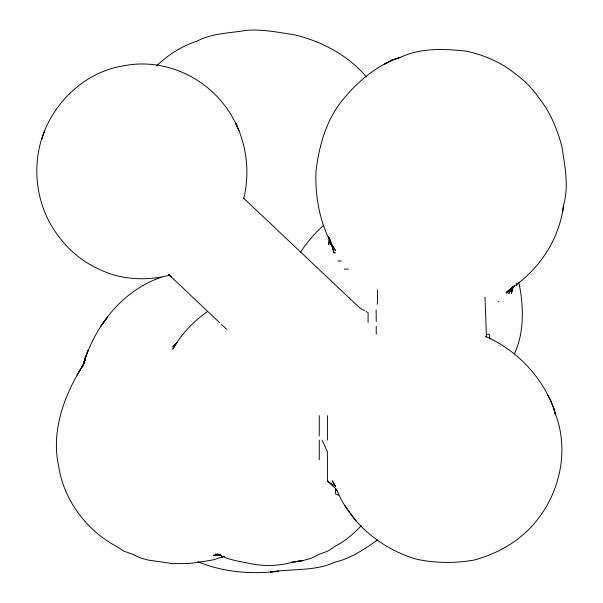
<?xml version="1.0" encoding="UTF-8"?>
<svg xmlns="http://www.w3.org/2000/svg" width="603" height="603" viewBox="0 0 603 603"><rect width="100%" height="100%" fill="white"/><g stroke="black" fill="none" stroke-linecap="round" stroke-linejoin="round"><path stroke-width="0.9" d="M329.283 238.389L328.748 244.72L329.524 238.389M562.697 212.158L563.481 205.48C559.772 237.205 541.177 266.941 515.181 285.423M377.146 304.289L377.599 301.711L377.47 289.953M513.138 286.327L511.412 293.571L513.206 286.327M243.733 198.591C251.888 165.094 244.042 128.017 221.572 101.643C198.658 73.785 160.481 58.747 124.851 65.629C88.92 70.679 58.084 97.498 44.607 130.753C30.467 165.35 35.826 206.95 58.755 236.489L58.823 236.58C69.194 250.546 83.108 262.162 99.043 269.142L99.457 269.39C121.226 279.943 146.755 281.156 170.008 275.104M563.481 205.48C569.126 186.161 564.845 166.345 562.004 147.034C557.413 129.63 550.554 112.339 539.059 98.251L539.014 98.191C532.509 88.475 524.165 80.063 514.638 73.31C500.588 61.898 483.387 54.805 465.795 51.074C444.147 48.835 420.804 47.69 400.663 57.262C385.4 61.943 371.772 70.913 359.961 81.601L351.119 90.051L344.094 98.191C326.645 118.663 319.017 145.165 315.987 171.456C314.902 198.9 320.736 227.376 335.539 250.644L331.514 244.72L334.009 252.861L335.539 252.861M44.607 130.753L41.999 138.894M224.014 556.463L213.432 559.765L205.291 561.257L189.01 563.504L172.722 563.639L148.3 560.089L140.16 557.881L132.238 554.074L123.879 551.15L115.625 545.926C86.221 529.901 63.767 499.887 58.755 466.609C50.871 431.801 63.835 396.133 82.023 366.835L77.078 374.976L83.176 364.89L85.257 358.695L83.176 365.139C94.241 326.524 122.303 290.39 161.295 277.282M83.176 364.913L85.596 358.695L83.176 364.89L81.835 366.835M514.638 353.388C524.504 331.469 523.721 305.827 518.912 282.709M512.505 287.051L508.804 293.571L513.063 286.907M106.859 317.992L100.852 326.133L107.598 317.065M300.543 252.212C307.01 242.368 314.691 233.308 323.51 225.454M361.137 525.854C353.607 533.647 345.376 540.966 335.675 545.926L327.399 551.293L319.665 554.074L311.118 558.31L302.977 560.541L292.04 562.215L302.977 560.541L294.837 561.89M512.754 286.726L506.497 293.224L514.638 285.521L506.497 292.251L514.638 285.867M176.694 343.069L172.722 347.026L176.996 342.414L172.722 349.235C181.194 334.288 193.42 321.391 207.477 311.578M156.757 65.629C168.267 54.805 181.933 45.918 197.023 41.208L197.151 41.14C212.09 33.082 229.637 33.255 245.994 30.384C262.471 29.012 278.661 32.434 294.837 34.884C322.04 41.532 348.278 55.386 366.496 77.071M377.486 539.956C364.37 549.288 350.629 558.551 334.718 562.215C314.57 571.584 291.799 568.463 270.415 572.028L278.556 571.184C251.557 574.591 223.072 572.209 197.905 561.71M392.523 59.803L384.382 64.212L392.523 59.81L400.241 57.489M224.014 556.162L221.572 557.051L224.014 556.32M292.184 562.215C277.229 566.549 261.061 566.421 245.994 562.689C236.323 560.843 226.374 559.132 217.721 554.074L221.572 555.966L217.457 554.074L220.751 555.333M238.999 130.753L235.456 122.613L237.853 128.484M337.891 261.001L341.268 261.001M344.283 269.142L348.428 269.142M498.357 301.711L498.854 301.711M376.121 309.852L376.242 321.414M486.734 334.273L489.342 334.273L489.885 338.886M220.706 555.19L215.505 554.074L220.706 555.423M485.332 336.323C518.768 350.886 545.851 380.538 556.011 415.678C570.242 454.805 557.715 500.701 528.56 529.645C513.59 544.63 494.234 554.662 473.935 560.089C455.107 563.428 435.675 563.149 416.944 559.328C381.578 549.137 350.268 523.427 336.323 488.943M338.796 495.176L335.539 493.925L335.539 488.483L327.399 481.066L327.399 451.79L322.108 440.1M362.395 309.384L359.961 307.982L353.132 301.711L243.582 198.138M363.202 309.852L364.604 310.658M366.006 311.472L367.4 312.286M327.399 481.066L335.539 486.41M169.104 274.915L219.68 322.733M169.104 274.832L171.689 277.282L168.433 274.222M221.572 324.452L226.517 329.208M336.791 490.171L335.539 488.943L337.823 491.905M356.479 521.505L344.667 505.224M547.2 394.483L550.268 399.397L553.592 407.538L555.34 414.442L553.607 407.538M335.539 486.297L332.276 480.802L335.539 486.372M334.009 252.861L331.771 244.72L328.605 236.58L330.941 244.72L329.939 239.293M516.635 283.614L516.779 285.423L516.718 283.614M485.023 297.189L486.455 336.987M376.242 326.133L376.242 334.273M368.101 312.686L368.101 322.349M327.399 415.678L327.399 440.1M319.258 415.678L319.258 436.014M319.258 440.1L319.258 459.825M84.887 358.695L83.176 365.78L85.008 358.695L88.008 350.554L84.887 358.695M220.668 555.325L213.432 555.167L220.668 555.355"/></g></svg>
